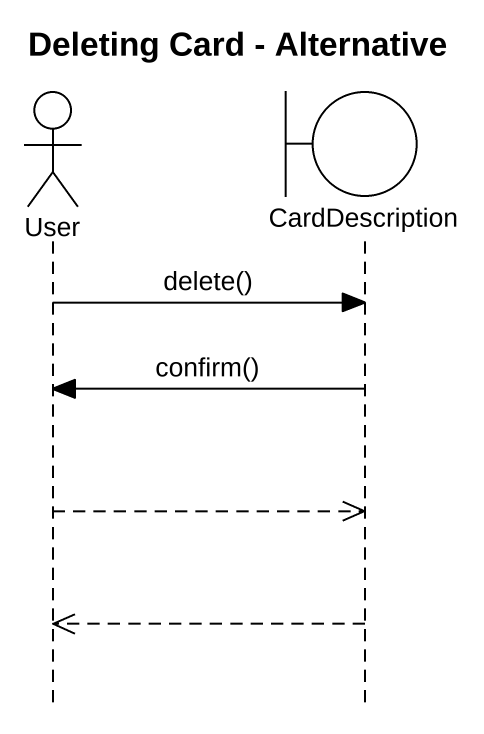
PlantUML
@startuml
title Deleting Card - Alternative
hide footbox
actor User
boundary CardDescription

User -> CardDescription : delete()
CardDescription -> User : confirm()
User -->> CardDescription
CardDescription -->> User
@enduml
